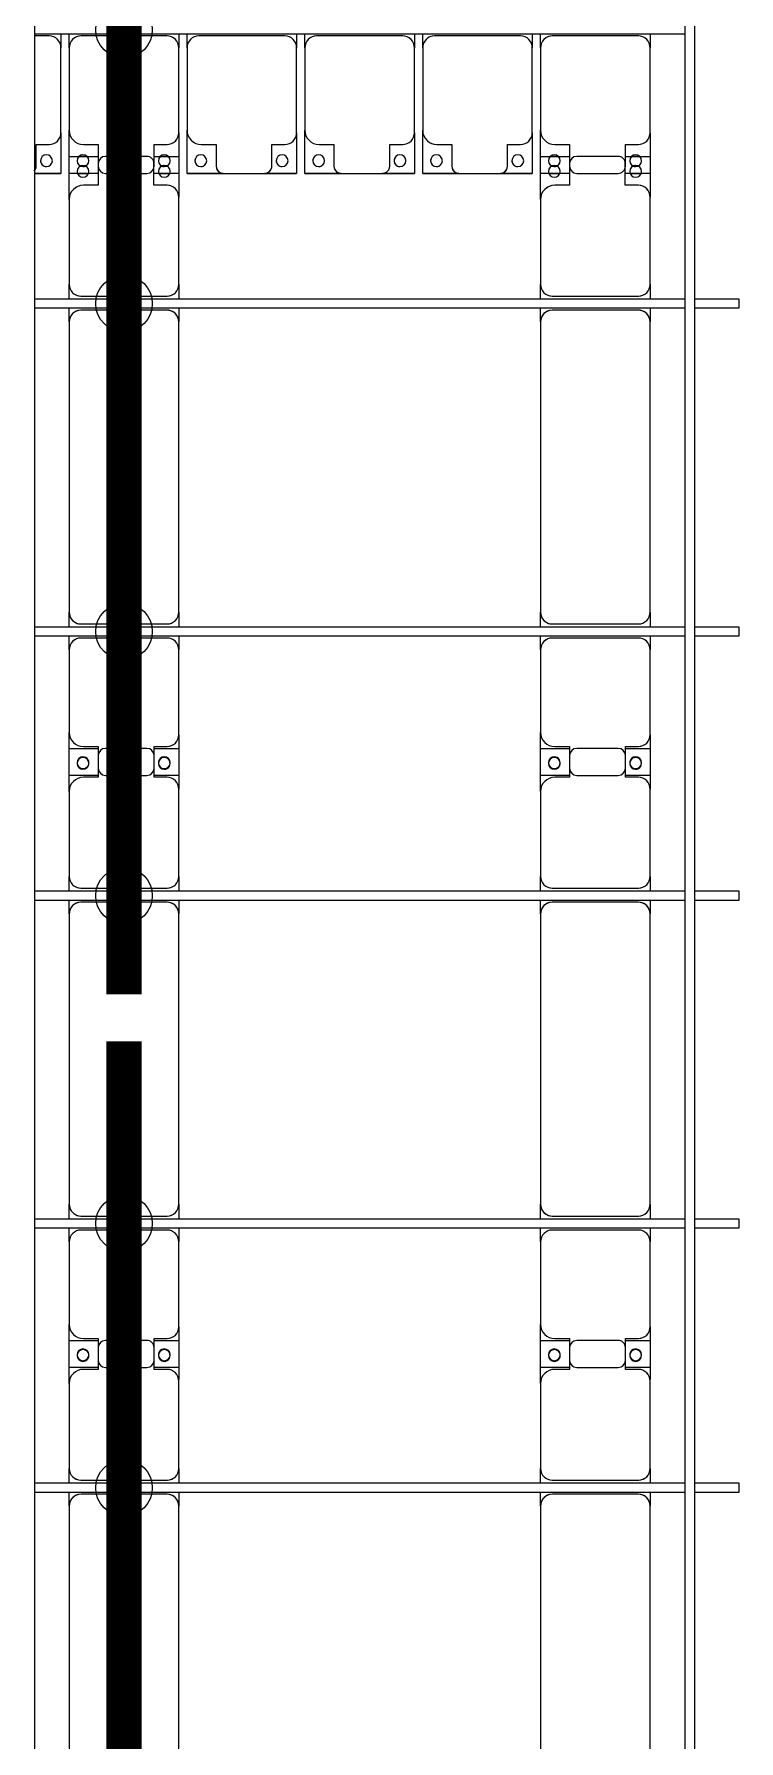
# Model space of a CAD drawing. Header units: millimetres. Extents: x -496478 to -186190, y -204059 to -87354.
# Drawn here: x -293122 to -290132, y -177363 to -170127 of the extents above; entities that cross this region are included whole.
import ezdxf

# ---------------------------------------------------------------- set-up
doc = ezdxf.new("R2010")
doc.units = ezdxf.units.MM
for name, color, linetype, lineweight in [('A-DETL-MBND', 5, 'Continuous', 9), ('A-GENM', 13, 'Continuous', 9), ('S-BEAM', 12, 'Continuous', 9)]:
    doc.layers.add(name, color=color, linetype=linetype, lineweight=lineweight)
doc.layers.add('GC-HOP 40x60 GIA CUONG', color=1, linetype='Continuous')

# ---------------------------------------------------------------- blocks, each defined once
blk = doc.blocks.new('Dải phao đi lại kèm đỡ invester - DẢI PHAO ĐI LẠI-18893-BỐ TRÍ KHUNG KẾT CẤU BÈ PIN 01')
at = {"layer": 'A-DETL-MBND', "color": 8}
for p, q in [((145723.4, -722), (145723.4, -779.7)), ((145758.4, -779.7), (145758.4, -722)), ((146223.4, -722), (146223.4, -779.7)), ((146258.4, -779.7), (146258.4, -722)), ((146723.4, -722), (146723.4, -779.7)), ((146758.4, -779.7), (146758.4, -722)), ((147223.4, -722), (147223.4, -779.7)), ((147258.4, -779.7), (147258.4, -722)), ((147723.4, -722), (147723.4, -779.7)), ((147758.4, -779.7), (147758.4, -722)), ((148223.4, -722), (148223.4, -779.7)), ((145673.4, -729.7), (145611.5, -729.7)), ((145723.4, -1139.7), (145723.4, -779.7)), ((145758.4, -779.7), (145758.4, -1129.7)), ((146173.4, -729.7), (145808.4, -729.7)), ((146223.4, -1139.7), (146223.4, -779.7)), ((146258.4, -779.7), (146258.4, -1129.7)), ((146673.4, -729.7), (146308.4, -729.7)), ((146723.4, -1139.7), (146723.4, -779.7)), ((146758.4, -779.7), (146758.4, -1129.7)), ((147173.4, -729.7), (146808.4, -729.7)), ((147223.4, -1139.7), (147223.4, -779.7)), ((147258.4, -779.7), (147258.4, -1129.7)), ((147673.4, -729.7), (147308.4, -729.7)), ((147723.4, -1139.7), (147723.4, -779.7)), ((147758.4, -779.7), (147758.4, -1129.7)), ((148173.4, -729.7), (147808.4, -729.7)), ((148223.4, -1139.7), (148223.4, -779.7)), ((145723.4, -1139.7), (145723.4, -1312.2)), ((145758.4, -1312.2), (145758.4, -1129.7)), ((146223.4, -1139.7), (146223.4, -1312.2)), ((146258.4, -1312.2), (146258.4, -1129.7)), ((146723.4, -1139.7), (146723.4, -1312.2)), ((146758.4, -1312.2), (146758.4, -1129.7)), ((147223.4, -1139.7), (147223.4, -1312.2)), ((147258.4, -1312.2), (147258.4, -1129.7)), ((147723.4, -1139.7), (147723.4, -1312.2)), ((147758.4, -1312.2), (147758.4, -1129.7)), ((148223.4, -1139.7), (148223.4, -1312.2)), ((145618.2, -1282.2), (145618.2, -1189.7)), ((145618.2, -1189.7), (145673.4, -1189.7)), ((145818.4, -1189.7), (145881.8, -1189.7)), ((145881.8, -1189.7), (145881.8, -1282.2)), ((146118.2, -1282.2), (146118.2, -1189.7)), ((146118.2, -1189.7), (146173.4, -1189.7)), ((146318.4, -1189.7), (146381.8, -1189.7)), ((146381.8, -1189.7), (146381.8, -1282.2)), ((146618.2, -1282.2), (146618.2, -1189.7)), ((146618.2, -1189.7), (146673.4, -1189.7)), ((146818.4, -1189.7), (146881.8, -1189.7)), ((146881.8, -1189.7), (146881.8, -1282.2)), ((147118.2, -1282.2), (147118.2, -1189.7)), ((147118.2, -1189.7), (147173.4, -1189.7)), ((147318.4, -1189.7), (147381.8, -1189.7)), ((147381.8, -1189.7), (147381.8, -1282.2)), ((147618.2, -1282.2), (147618.2, -1189.7)), ((147618.2, -1189.7), (147673.4, -1189.7)), ((147818.4, -1189.7), (147881.8, -1189.7)), ((147881.8, -1189.7), (147881.8, -1282.2)), ((148118.2, -1282.2), (148118.2, -1189.7)), ((148118.2, -1189.7), (148173.4, -1189.7)), ((145723.4, -1312.2), (145611.5, -1312.2)), ((145611.5, -1312.2), (145723.4, -1312.2)), ((145881.8, -1312.2), (145758.4, -1312.2)), ((145792.1, -1312.2), (145840.2, -1312.2)), ((145911.8, -1312.2), (146088.2, -1312.2)), ((146223.4, -1312.2), (146118.2, -1312.2)), ((146138.5, -1312.2), (146186.6, -1312.2)), ((146411.8, -1312.2), (146258.4, -1312.2)), ((146258.4, -1312.2), (146411.8, -1312.2)), ((146411.8, -1312.2), (146588.2, -1312.2)), ((146723.4, -1312.2), (146588.2, -1312.2)), ((146588.2, -1312.2), (146723.4, -1312.2)), ((146911.8, -1312.2), (146758.4, -1312.2)), ((146758.4, -1312.2), (146911.8, -1312.2)), ((146911.8, -1312.2), (147088.2, -1312.2)), ((147223.4, -1312.2), (147088.2, -1312.2)), ((147088.2, -1312.2), (147223.4, -1312.2)), ((147411.8, -1312.2), (147258.4, -1312.2)), ((147258.4, -1312.2), (147411.8, -1312.2)), ((147411.8, -1312.2), (147588.2, -1312.2)), ((147723.4, -1312.2), (147588.2, -1312.2)), ((147588.2, -1312.2), (147723.4, -1312.2)), ((147881.8, -1312.2), (147758.4, -1312.2)), ((147792.1, -1312.2), (147840.2, -1312.2)), ((147911.8, -1312.2), (148088.2, -1312.2)), ((148223.4, -1312.2), (148118.2, -1312.2)), ((148138.5, -1312.2), (148186.6, -1312.2))]:
    blk.add_line(p, q, dxfattribs=at)
for centre, radius, start, end in [((145673.4, -779.7), 50, 0, 90), ((145673.4, -779.7), 50, 45, 90), ((145808.4, -779.7), 50, 90, 180), ((145808.4, -779.7), 50, 90, 135), ((146173.4, -779.7), 50, 360, 90), ((146173.4, -779.7), 50, 45, 90), ((146308.4, -779.7), 50, 90, 180), ((146308.4, -779.7), 50, 90, 135), ((146673.4, -779.7), 50, 360, 90), ((146673.4, -779.7), 50, 45, 90), ((146808.4, -779.7), 50, 90, 180), ((146808.4, -779.7), 50, 90, 135), ((147173.4, -779.7), 50, 360, 90), ((147173.4, -779.7), 50, 45, 90), ((147308.4, -779.7), 50, 90, 180), ((147308.4, -779.7), 50, 90, 126.11872), ((147673.4, -779.7), 50, 0, 90), ((147673.4, -779.7), 50, 45, 90), ((147808.4, -779.7), 50, 90, 180), ((147808.4, -779.7), 50, 90, 135), ((148173.4, -779.7), 50, 360, 90), ((148173.4, -779.7), 50, 45, 90), ((145673.4, -1139.7), 50, 270, 0), ((145818.4, -1129.7), 60, 180, 270), ((146173.4, -1139.7), 50, 270, 0), ((146318.4, -1129.7), 60, 180, 270), ((146673.4, -1139.7), 50, 270, 0), ((146818.4, -1129.7), 60, 180, 270), ((147173.4, -1139.7), 50, 270, 0), ((147318.4, -1129.7), 60, 180, 270), ((147673.4, -1139.7), 50, 270, 360), ((147818.4, -1129.7), 60, 180, 270), ((148173.4, -1139.7), 50, 270, 0), ((145673.4, -1139.7), 50, 270, 315), ((145818.4, -1129.7), 60, 225, 270), ((146173.4, -1139.7), 50, 270, 315), ((146318.4, -1129.7), 60, 225, 270), ((146673.4, -1139.7), 50, 270, 315), ((146818.4, -1129.7), 60, 225, 270), ((147173.4, -1139.7), 50, 270, 315), ((147318.4, -1129.7), 60, 228.85858, 270), ((147673.4, -1139.7), 50, 270, 315), ((147818.4, -1129.7), 60, 225, 270), ((148173.4, -1139.7), 50, 270, 315), ((145588.2, -1282.2), 30, 315, 0), ((145588.2, -1282.2), 30, 315, 345), ((145588.2, -1282.2), 30, 315, 330), ((145588.2, -1282.2), 30, 315, 330), ((145661.8, -1258.6), 25, 90, 270), ((145661.8, -1258.6), 25, 165, 270), ((145661.8, -1258.6), 25, 270, 90), ((145661.8, -1258.6), 25, 360, 15), ((145816.8, -1258.6), 25, 90, 270), ((145816.8, -1258.6), 25, 270, 90), ((145816.8, -1258.6), 25, 270, 285), ((145911.8, -1282.2), 30, 180, 270), ((146088.2, -1282.2), 30, 270, 360), ((146161.8, -1258.6), 25, 90, 270), ((146161.8, -1258.6), 25, 255, 270), ((146161.8, -1258.6), 25, 270, 90), ((146316.8, -1258.6), 25, 90, 270), ((146316.8, -1258.6), 25, 165, 180), ((146316.8, -1258.6), 25, 270, 90), ((146316.8, -1258.6), 25, 270, 285), ((146411.8, -1282.2), 30, 180, 270), ((146411.8, -1282.2), 30, 195, 270), ((146588.2, -1282.2), 30, 270, 0), ((146588.2, -1282.2), 30, 270, 345), ((146588.2, -1282.2), 30, 315, 330), ((146588.2, -1282.2), 30, 315, 330), ((146661.8, -1258.6), 25, 90, 270), ((146661.8, -1258.6), 25, 165, 270), ((146661.8, -1258.6), 25, 270, 90), ((146661.8, -1258.6), 25, 0, 15), ((146816.8, -1258.6), 25, 90, 270), ((146816.8, -1258.6), 25, 165, 180), ((146816.8, -1258.6), 25, 270, 90), ((146816.8, -1258.6), 25, 270, 285), ((146911.8, -1282.2), 30, 180, 270), ((146911.8, -1282.2), 30, 195, 270), ((147088.2, -1282.2), 30, 270, 0), ((147088.2, -1282.2), 30, 270, 345), ((147088.2, -1282.2), 30, 315, 330), ((147088.2, -1282.2), 30, 315, 330), ((147161.8, -1258.6), 25, 90, 270), ((147161.8, -1258.6), 25, 165, 270), ((147161.8, -1258.6), 25, 270, 90), ((147161.8, -1258.6), 25, 0, 15), ((147316.8, -1258.6), 25, 90, 270), ((147316.8, -1258.6), 25, 165, 180), ((147316.8, -1258.6), 25, 270, 90), ((147316.8, -1258.6), 25, 270, 285), ((147411.8, -1282.2), 30, 180, 270), ((147411.8, -1282.2), 30, 195, 270), ((147588.2, -1282.2), 30, 270, 360), ((147588.2, -1282.2), 30, 270, 345), ((147588.2, -1282.2), 30, 315, 330), ((147588.2, -1282.2), 30, 315, 330), ((147661.8, -1258.6), 25, 90, 270), ((147661.8, -1258.6), 25, 165, 270), ((147661.8, -1258.6), 25, 270, 90), ((147661.8, -1258.6), 25, 360, 15), ((147816.8, -1258.6), 25, 90, 270), ((147816.8, -1258.6), 25, 270, 90), ((147816.8, -1258.6), 25, 270, 285), ((147911.8, -1282.2), 30, 180, 270), ((148088.2, -1282.2), 30, 270, 0), ((148161.8, -1258.6), 25, 90, 270), ((148161.8, -1258.6), 25, 255, 270), ((148161.8, -1258.6), 25, 270, 90), ((146411.8, -1282.2), 30, 255, 270), ((146411.8, -1282.2), 30, 255, 270), ((146588.2, -1282.2), 30, 270, 285), ((146588.2, -1282.2), 30, 270, 285), ((146911.8, -1282.2), 30, 255, 270), ((146911.8, -1282.2), 30, 255, 270), ((147088.2, -1282.2), 30, 270, 285), ((147088.2, -1282.2), 30, 270, 285), ((147411.8, -1282.2), 30, 255, 270), ((147411.8, -1282.2), 30, 255, 270), ((147588.2, -1282.2), 30, 270, 285), ((147588.2, -1282.2), 30, 270, 285)]:
    blk.add_arc(centre, radius, start, end, dxfattribs=at)
blk = doc.blocks.new('Dầm C52 - Dầm C52-V86-BỐ TRÍ KHUNG KẾT CẤU BÈ PIN 01')
at = {"layer": 'S-BEAM', "color": 1}
blk.add_line((-99482.3, 20), (-96722.3, 20), dxfattribs=at)
blk = doc.blocks.new('Dầm C52 - Dầm C52-24761-BỐ TRÍ KHUNG KẾT CẤU BÈ PIN 01')
at = {"layer": 'S-BEAM', "color": 1}
for p, q in [((-20588.5, -20), (-20588.5, 20)), ((-20588.5, 20), (-20400, 20)), ((-20360, 20), (-17600, 20)), ((-20400, -20), (-20588.5, -20)), ((-17600, -20), (-20360, -20))]:
    blk.add_line(p, q, dxfattribs=at)
blk = doc.blocks.new('Dai phao do pin - DẢI PHAO ĐỠ PIN-V94-BỐ TRÍ KHUNG KẾT CẤU BÈ PIN 01')
at = {"layer": 'A-DETL-MBND', "color": 8}
for p, q in [((10650.3, 241.6), (9419.7, 241.6)), ((10650.3, 241.6), (10708, 241.6)), ((10748, 241.6), (10809.7, 241.6)), ((11169.7, 241.6), (10809.7, 241.6)), ((11169.7, 241.6), (11352.2, 241.6)), ((11237.8, 241.6), (11420.3, 241.6)), ((11237.8, 118.2), (11237.8, 241.6)), ((11352.2, 241.6), (11352.2, 118.2)), ((11770.3, 241.6), (11420.3, 241.6)), ((11770.3, 241.6), (11828, 241.6)), ((11868, 241.6), (11929.7, 241.6)), ((13160.3, 241.6), (11929.7, 241.6)), ((13160.3, 241.6), (13218, 241.6)), ((13258, 241.6), (13319, 241.6)), ((13679.7, 241.6), (13319.7, 241.6)), ((13679.7, 241.6), (13862.2, 241.6)), ((13747.8, 241.6), (13930.3, 241.6)), ((13747.8, 118.2), (13747.8, 241.6)), ((13862.2, 241.6), (13862.2, 118.2)), ((14280.3, 241.6), (13930.3, 241.6)), ((14280.3, 241.6), (14338, 241.6)), ((14378, 241.6), (14439.7, 241.6)), ((15670.3, 241.6), (14439.7, 241.6)), ((15670.3, 241.6), (15728, 241.6)), ((15768, 241.6), (15829.7, 241.6)), ((16189.7, 241.6), (15829.7, 241.6)), ((16189.7, 241.6), (16372.2, 241.6)), ((16372.2, 241.6), (16372.2, 118.2)), ((10700.3, -173.4), (10700.3, 191.6)), ((10759.7, 191.6), (10759.7, -173.4)), ((11229.7, 118.2), (11229.7, 181.6)), ((11360.3, 181.6), (11360.3, 118.2)), ((11820.3, -173.4), (11820.3, 191.6)), ((11879.7, 191.6), (11879.7, -173.4)), ((13210.3, -173.4), (13210.3, 191.6)), ((13269.7, 191.6), (13269.7, -173.4)), ((13739.7, 118.2), (13739.7, 181.6)), ((13870.3, 181.6), (13870.3, 118.2)), ((14330.3, -173.4), (14330.3, 191.6)), ((14389.7, 191.6), (14389.7, -173.4)), ((15720.3, -173.4), (15720.3, 191.6)), ((15779.7, 191.6), (15779.7, -173.4)), ((16249.7, 118.2), (16249.7, 181.6)), ((16372.2, 166.5), (16372.2, 201)), ((11322.2, 118.2), (11229.7, 118.2)), ((11237.8, 88.2), (11237.8, -88.2)), ((11360.3, 118.2), (11267.8, 118.2)), ((11352.2, -88.2), (11352.2, 88.2)), ((13832.2, 118.2), (13739.7, 118.2)), ((13747.8, 88.2), (13747.8, -88.2)), ((13870.3, 118.2), (13777.8, 118.2)), ((13862.2, -88.2), (13862.2, 88.2)), ((16342.2, 118.2), (16249.7, 118.2)), ((16372.2, -88.2), (16372.2, 88.2)), ((11229.7, -173.4), (11229.7, -118.2)), ((11229.7, -118.2), (11322.2, -118.2)), ((11237.8, -223.4), (11237.8, -118.2)), ((11267.8, -118.2), (11360.3, -118.2)), ((11352.2, -118.2), (11352.2, -223.4)), ((11360.3, -118.2), (11360.3, -173.4)), ((13739.7, -173.4), (13739.7, -118.2)), ((13739.7, -118.2), (13832.2, -118.2)), ((13747.8, -223.4), (13747.8, -118.2)), ((13777.8, -118.2), (13870.3, -118.2)), ((13862.2, -118.2), (13862.2, -223.4)), ((13870.3, -118.2), (13870.3, -173.4)), ((16249.7, -173.4), (16249.7, -118.2)), ((16249.7, -118.2), (16342.2, -118.2)), ((16372.2, -118.2), (16372.2, -223.4)), ((16372.2, -179.7), (16372.2, -143.8)), ((9419.7, -223.4), (10650.3, -223.4)), ((10708, -223.4), (10650.3, -223.4)), ((10809.7, -223.4), (10748, -223.4)), ((10809.7, -223.4), (11179.7, -223.4)), ((11352.2, -223.4), (11186.4, -223.4)), ((11410.3, -223.4), (11237.8, -223.4)), ((11410.3, -223.4), (11770.3, -223.4)), ((11828, -223.4), (11770.3, -223.4)), ((11929.7, -223.4), (11868, -223.4)), ((11929.7, -223.4), (13160.3, -223.4)), ((13218, -223.4), (13160.3, -223.4)), ((13319, -223.4), (13258, -223.4)), ((13319.7, -223.4), (13689.7, -223.4)), ((13862.2, -223.4), (13689.7, -223.4)), ((13920.3, -223.4), (13747.8, -223.4)), ((13920.3, -223.4), (14280.3, -223.4)), ((14338, -223.4), (14280.3, -223.4)), ((14439.7, -223.4), (14378, -223.4)), ((14439.7, -223.4), (15670.3, -223.4)), ((15728, -223.4), (15670.3, -223.4)), ((15829.7, -223.4), (15768, -223.4)), ((15829.7, -223.4), (16199.7, -223.4)), ((16372.2, -223.4), (16199.7, -223.4))]:
    blk.add_line(p, q, dxfattribs=at)
for centre, radius, start, end in [((10650.3, 191.6), 50, 360, 90), ((10650.3, 191.6), 50, 15, 90), ((10809.7, 191.6), 50, 90, 180), ((10809.7, 191.6), 50, 135, 178.17519), ((11169.7, 181.6), 60, 0, 90), ((11169.7, 181.6), 60, 0, 45), ((11420.3, 181.6), 60, 90, 180), ((11420.3, 181.6), 60, 135, 180), ((11770.3, 191.6), 50, 0, 90), ((11770.3, 191.6), 50, 0, 45), ((11929.7, 191.6), 50, 90, 180), ((11929.7, 191.6), 50, 105, 180), ((13160.3, 191.6), 50, 0, 90), ((13160.3, 191.6), 50, 15, 90), ((13319.7, 191.6), 50, 90, 180), ((13319.7, 191.6), 50, 135, 180), ((13679.7, 181.6), 60, 0, 90), ((13679.7, 181.6), 60, 0, 45), ((13930.3, 181.6), 60, 90, 180), ((13930.3, 181.6), 60, 135, 180), ((14280.3, 191.6), 50, 360, 90), ((14280.3, 191.6), 50, 360, 45), ((14439.7, 191.6), 50, 90, 180), ((14439.7, 191.6), 50, 105, 180), ((15670.3, 191.6), 50, 0, 90), ((15670.3, 191.6), 50, 15, 90), ((15829.7, 191.6), 50, 90, 180), ((15829.7, 191.6), 50, 135, 180), ((16189.7, 181.6), 60, 360, 90), ((16189.7, 181.6), 60, 360, 45), ((11288.6, 183.2), 25, 0, 180), ((11288.6, 183.2), 25, 180, 0), ((11291.4, 183.2), 25, 360, 180), ((11291.4, 183.2), 25, 180, 360), ((11291.4, 183.2), 25, 180, 195), ((13798.6, 183.2), 25, 0, 180), ((13798.6, 183.2), 25, 180, 360), ((13801.4, 183.2), 25, 360, 180), ((13801.4, 183.2), 25, 180, 0), ((13801.4, 183.2), 25, 180, 195), ((16308.6, 183.2), 25, 0, 180), ((16308.6, 183.2), 25, 180, 360), ((11267.8, 88.2), 30, 90, 180), ((11322.2, 88.2), 30, 0, 90), ((13777.8, 88.2), 30, 90, 180), ((13832.2, 88.2), 30, 0, 90), ((16342.2, 88.2), 30, 360, 90), ((11267.8, -88.2), 30, 180, 270), ((11288.6, -161.8), 25, 0, 180), ((11291.4, -161.8), 25, 360, 180), ((11291.4, -161.8), 25, 120, 180), ((11291.4, -161.8), 25, 75, 105), ((11288.6, -161.8), 25, 75, 90), ((11288.6, -161.8), 25, 30, 45), ((11322.2, -88.2), 30, 270, 0), ((13777.8, -88.2), 30, 180, 270), ((13798.6, -161.8), 25, 0, 180), ((13801.4, -161.8), 25, 360, 180), ((13801.4, -161.8), 25, 120, 180), ((13801.4, -161.8), 25, 75, 105), ((13798.6, -161.8), 25, 75, 90), ((13798.6, -161.8), 25, 30, 45), ((13832.2, -88.2), 30, 270, 360), ((16308.6, -161.8), 25, 0, 180), ((16308.6, -161.8), 25, 30, 45), ((16342.2, -88.2), 30, 270, 0), ((10650.3, -173.4), 50, 270, 360), ((10650.3, -173.4), 50, 285, 360), ((10809.7, -173.4), 50, 180, 270), ((10809.7, -173.4), 50, 181.7819, 225), ((11179.7, -173.4), 50, 270, 360), ((11179.7, -173.4), 50, 315, 360), ((11288.6, -161.8), 25, 180, 0), ((11291.4, -161.8), 25, 180, 360), ((11288.6, -161.8), 25, 0, 15), ((11410.3, -173.4), 50, 180, 270), ((11410.3, -173.4), 50, 180, 225), ((11770.3, -173.4), 50, 270, 360), ((11770.3, -173.4), 50, 315, 360), ((11929.7, -173.4), 50, 180, 270), ((11929.7, -173.4), 50, 180, 270), ((13160.3, -173.4), 50, 270, 0), ((13160.3, -173.4), 50, 285, 360), ((13319.7, -173.4), 50, 180, 270), ((13319.7, -173.4), 50, 180, 225), ((13689.7, -173.4), 50, 270, 0), ((13689.7, -173.4), 50, 315, 0), ((13798.6, -161.8), 25, 180, 0), ((13801.4, -161.8), 25, 180, 360), ((13798.6, -161.8), 25, 360, 15), ((13920.3, -173.4), 50, 180, 270), ((13920.3, -173.4), 50, 180, 225), ((14280.3, -173.4), 50, 270, 0), ((14280.3, -173.4), 50, 315, 360), ((14439.7, -173.4), 50, 180, 270), ((14439.7, -173.4), 50, 180, 270), ((15670.3, -173.4), 50, 270, 0), ((15670.3, -173.4), 50, 285, 360), ((15829.7, -173.4), 50, 180, 270), ((15829.7, -173.4), 50, 180, 225), ((16199.7, -173.4), 50, 270, 360), ((16199.7, -173.4), 50, 315, 360), ((16308.6, -161.8), 25, 180, 360), ((16308.6, -161.8), 25, 0, 15)]:
    blk.add_arc(centre, radius, start, end, dxfattribs=at)
blk = doc.blocks.new('Dai phao do pin - DẢI PHAO ĐỠ PIN-V95-BỐ TRÍ KHUNG KẾT CẤU BÈ PIN 01')
at = {"layer": 'A-DETL-MBND', "color": 8}
for p, q in [((10650.3, 241.6), (9419.7, 241.6)), ((10650.3, 241.6), (10708, 241.6)), ((10748, 241.6), (10809.7, 241.6)), ((11169.7, 241.6), (10809.7, 241.6)), ((11169.7, 241.6), (11352.2, 241.6)), ((11237.8, 241.6), (11420.3, 241.6)), ((11237.8, 118.2), (11237.8, 241.6)), ((11352.2, 241.6), (11352.2, 118.2)), ((11770.3, 241.6), (11420.3, 241.6)), ((11770.3, 241.6), (11828, 241.6)), ((11868, 241.6), (11929.7, 241.6)), ((13160.3, 241.6), (11929.7, 241.6)), ((13160.3, 241.6), (13218, 241.6)), ((13258, 241.6), (13319, 241.6)), ((13679.7, 241.6), (13319.7, 241.6)), ((13679.7, 241.6), (13862.2, 241.6)), ((13747.8, 241.6), (13930.3, 241.6)), ((13747.8, 118.2), (13747.8, 241.6)), ((13862.2, 241.6), (13862.2, 118.2)), ((14280.3, 241.6), (13930.3, 241.6)), ((14280.3, 241.6), (14338, 241.6)), ((14378, 241.6), (14439.7, 241.6)), ((15670.3, 241.6), (14439.7, 241.6)), ((15670.3, 241.6), (15728, 241.6)), ((15768, 241.6), (15829.7, 241.6)), ((16189.7, 241.6), (15829.7, 241.6)), ((16189.7, 241.6), (16372.2, 241.6)), ((16372.2, 241.6), (16372.2, 118.2)), ((10700.3, -173.4), (10700.3, 191.6)), ((10759.7, 191.6), (10759.7, -173.4)), ((11229.7, 118.2), (11229.7, 181.6)), ((11360.3, 181.6), (11360.3, 118.2)), ((11820.3, -173.4), (11820.3, 191.6)), ((11879.7, 191.6), (11879.7, -173.4)), ((13210.3, -173.4), (13210.3, 191.6)), ((13269.7, 191.6), (13269.7, -173.4)), ((13739.7, 118.2), (13739.7, 181.6)), ((13870.3, 181.6), (13870.3, 118.2)), ((14330.3, -173.4), (14330.3, 191.6)), ((14389.7, 191.6), (14389.7, -173.4)), ((15720.3, -173.4), (15720.3, 191.6)), ((15779.7, 191.6), (15779.7, -173.4)), ((16249.7, 118.2), (16249.7, 181.6)), ((16372.2, 166.5), (16372.2, 201)), ((11322.2, 118.2), (11229.7, 118.2)), ((11237.8, 88.2), (11237.8, -88.2)), ((11360.3, 118.2), (11267.8, 118.2)), ((11352.2, -88.2), (11352.2, 88.2)), ((13832.2, 118.2), (13739.7, 118.2)), ((13747.8, 88.2), (13747.8, -88.2)), ((13870.3, 118.2), (13777.8, 118.2)), ((13862.2, -88.2), (13862.2, 88.2)), ((16342.2, 118.2), (16249.7, 118.2)), ((16372.2, -88.2), (16372.2, 88.2)), ((11229.7, -173.4), (11229.7, -118.2)), ((11229.7, -118.2), (11322.2, -118.2)), ((11237.8, -223.4), (11237.8, -118.2)), ((11267.8, -118.2), (11360.3, -118.2)), ((11352.2, -118.2), (11352.2, -223.4)), ((11360.3, -118.2), (11360.3, -173.4)), ((13739.7, -173.4), (13739.7, -118.2)), ((13739.7, -118.2), (13832.2, -118.2)), ((13747.8, -223.4), (13747.8, -118.2)), ((13777.8, -118.2), (13870.3, -118.2)), ((13862.2, -118.2), (13862.2, -223.4)), ((13870.3, -118.2), (13870.3, -173.4)), ((16249.7, -173.4), (16249.7, -118.2)), ((16249.7, -118.2), (16342.2, -118.2)), ((16372.2, -118.2), (16372.2, -223.4)), ((16372.2, -179.7), (16372.2, -143.8)), ((9419.7, -223.4), (10650.3, -223.4)), ((10708, -223.4), (10650.3, -223.4)), ((10809.7, -223.4), (10748, -223.4)), ((10809.7, -223.4), (11179.7, -223.4)), ((11352.2, -223.4), (11186.4, -223.4)), ((11410.3, -223.4), (11237.8, -223.4)), ((11410.3, -223.4), (11770.3, -223.4)), ((11828, -223.4), (11770.3, -223.4)), ((11929.7, -223.4), (11868, -223.4)), ((11929.7, -223.4), (13160.3, -223.4)), ((13218, -223.4), (13160.3, -223.4)), ((13319, -223.4), (13258, -223.4)), ((13319.7, -223.4), (13689.7, -223.4)), ((13862.2, -223.4), (13689.7, -223.4)), ((13920.3, -223.4), (13747.8, -223.4)), ((13920.3, -223.4), (14280.3, -223.4)), ((14338, -223.4), (14280.3, -223.4)), ((14439.7, -223.4), (14378, -223.4)), ((14439.7, -223.4), (15670.3, -223.4)), ((15728, -223.4), (15670.3, -223.4)), ((15829.7, -223.4), (15768, -223.4)), ((15829.7, -223.4), (16199.7, -223.4)), ((16372.2, -223.4), (16199.7, -223.4))]:
    blk.add_line(p, q, dxfattribs=at)
for centre, radius, start, end in [((10650.3, 191.6), 50, 360, 90), ((10650.3, 191.6), 50, 15, 90), ((10809.7, 191.6), 50, 90, 180), ((10809.7, 191.6), 50, 135, 178.40835), ((11169.7, 181.6), 60, 0, 90), ((11169.7, 181.6), 60, 0, 45), ((11420.3, 181.6), 60, 90, 180), ((11420.3, 181.6), 60, 135, 180), ((11770.3, 191.6), 50, 0, 90), ((11770.3, 191.6), 50, 0, 45), ((11929.7, 191.6), 50, 90, 180), ((11929.7, 191.6), 50, 105, 180), ((13160.3, 191.6), 50, 0, 90), ((13160.3, 191.6), 50, 15, 90), ((13319.7, 191.6), 50, 90, 180), ((13319.7, 191.6), 50, 135, 180), ((13679.7, 181.6), 60, 0, 90), ((13679.7, 181.6), 60, 0, 45), ((13930.3, 181.6), 60, 90, 180), ((13930.3, 181.6), 60, 135, 180), ((14280.3, 191.6), 50, 360, 90), ((14280.3, 191.6), 50, 360, 45), ((14439.7, 191.6), 50, 90, 180), ((14439.7, 191.6), 50, 105, 180), ((15670.3, 191.6), 50, 0, 90), ((15670.3, 191.6), 50, 15, 90), ((15829.7, 191.6), 50, 90, 180), ((15829.7, 191.6), 50, 135, 180), ((16189.7, 181.6), 60, 360, 90), ((16189.7, 181.6), 60, 360, 45), ((11288.6, 183.2), 25, 0, 180), ((11288.6, 183.2), 25, 180, 0), ((11291.4, 183.2), 25, 360, 180), ((11291.4, 183.2), 25, 180, 360), ((11291.4, 183.2), 25, 180, 195), ((13798.6, 183.2), 25, 0, 180), ((13798.6, 183.2), 25, 180, 360), ((13801.4, 183.2), 25, 360, 180), ((13801.4, 183.2), 25, 180, 0), ((13801.4, 183.2), 25, 180, 195), ((16308.6, 183.2), 25, 0, 180), ((16308.6, 183.2), 25, 180, 360), ((11267.8, 88.2), 30, 90, 180), ((11322.2, 88.2), 30, 0, 90), ((13777.8, 88.2), 30, 90, 180), ((13832.2, 88.2), 30, 0, 90), ((16342.2, 88.2), 30, 360, 90), ((11267.8, -88.2), 30, 180, 270), ((11288.6, -161.8), 25, 0, 180), ((11291.4, -161.8), 25, 360, 180), ((11291.4, -161.8), 25, 120, 180), ((11291.4, -161.8), 25, 75, 105), ((11288.6, -161.8), 25, 75, 90), ((11288.6, -161.8), 25, 30, 45), ((11322.2, -88.2), 30, 270, 0), ((13777.8, -88.2), 30, 180, 270), ((13798.6, -161.8), 25, 0, 180), ((13801.4, -161.8), 25, 360, 180), ((13801.4, -161.8), 25, 120, 180), ((13801.4, -161.8), 25, 75, 105), ((13798.6, -161.8), 25, 75, 90), ((13798.6, -161.8), 25, 30, 45), ((13832.2, -88.2), 30, 270, 360), ((16308.6, -161.8), 25, 0, 180), ((16308.6, -161.8), 25, 30, 45), ((16342.2, -88.2), 30, 270, 0), ((10650.3, -173.4), 50, 270, 360), ((10650.3, -173.4), 50, 285, 360), ((10809.7, -173.4), 50, 180, 270), ((10809.7, -173.4), 50, 181.54878, 225), ((11179.7, -173.4), 50, 270, 360), ((11179.7, -173.4), 50, 315, 360), ((11288.6, -161.8), 25, 180, 0), ((11291.4, -161.8), 25, 180, 360), ((11288.6, -161.8), 25, 0, 15), ((11410.3, -173.4), 50, 180, 270), ((11410.3, -173.4), 50, 180, 225), ((11770.3, -173.4), 50, 270, 360), ((11770.3, -173.4), 50, 315, 360), ((11929.7, -173.4), 50, 180, 270), ((11929.7, -173.4), 50, 180, 270), ((13160.3, -173.4), 50, 270, 0), ((13160.3, -173.4), 50, 285, 360), ((13319.7, -173.4), 50, 180, 270), ((13319.7, -173.4), 50, 180, 225), ((13689.7, -173.4), 50, 270, 0), ((13689.7, -173.4), 50, 315, 0), ((13798.6, -161.8), 25, 180, 0), ((13801.4, -161.8), 25, 180, 360), ((13798.6, -161.8), 25, 360, 15), ((13920.3, -173.4), 50, 180, 270), ((13920.3, -173.4), 50, 180, 225), ((14280.3, -173.4), 50, 270, 0), ((14280.3, -173.4), 50, 315, 360), ((14439.7, -173.4), 50, 180, 270), ((14439.7, -173.4), 50, 180, 270), ((15670.3, -173.4), 50, 270, 0), ((15670.3, -173.4), 50, 285, 360), ((15829.7, -173.4), 50, 180, 270), ((15829.7, -173.4), 50, 180, 225), ((16199.7, -173.4), 50, 270, 360), ((16199.7, -173.4), 50, 315, 360), ((16308.6, -161.8), 25, 180, 360), ((16308.6, -161.8), 25, 0, 15)]:
    blk.add_arc(centre, radius, start, end, dxfattribs=at)
blk = doc.blocks.new('Dầm C52 - Hộp 40x60-24824-BỐ TRÍ KHUNG KẾT CẤU BÈ PIN 01')
at = {"layer": 'S-BEAM', "color": 3, "lineweight": 25}
for p, q in [((-47216, 20), (47216, 20)), ((47216, -20), (-47216, -20))]:
    blk.add_line(p, q, dxfattribs=at)
blk = doc.blocks.new('HOBANMONG_BEPIN 1_rvt-1-BỐ TRÍ KHUNG KẾT CẤU BÈ PIN 01')
at = {"layer": 'A-GENM', "lineweight": 9}
for name, p, rotation in [('Dải phao đi lại kèm đỡ invester - DẢI PHAO ĐI LẠI-18893-BỐ TRÍ KHUNG KẾT CẤU BÈ PIN 01', (-438731.7, -169407.1), 0.0007586099545854), ('Dai phao do pin - DẢI PHAO ĐỠ PIN-V94-BỐ TRÍ KHUNG KẾT CẤU BÈ PIN 01', (-292731.5, -187017.5), 90.00075860989342), ('Dai phao do pin - DẢI PHAO ĐỠ PIN-V95-BỐ TRÍ KHUNG KẾT CẤU BÈ PIN 01', (-290731.5, -187017.5), 90.00075860989342)]:
    blk.add_blockref(name, p, dxfattribs=dict(at, rotation=rotation))
at = {"layer": 'S-BEAM', "lineweight": 9}
for name, p, rotation in [('Dầm C52 - Hộp 40x60-24824-BỐ TRÍ KHUNG KẾT CẤU BÈ PIN 01', (-293140.6, -142497.9), 90.00075860989166), ('Dầm C52 - Hộp 40x60-24824-BỐ TRÍ KHUNG KẾT CẤU BÈ PIN 01', (-290340.6, -142497.9), 90.00075860989166), ('Dầm C52 - Dầm C52-V86-BỐ TRÍ KHUNG KẾT CẤU BÈ PIN 01', (-389842.5, -170108.4), 180.0007586094741), ('Dầm C52 - Dầm C52-24761-BỐ TRÍ KHUNG KẾT CẤU BÈ PIN 01', (-310720.2, -171269.7), 180.0007586094741), ('Dầm C52 - Dầm C52-24761-BỐ TRÍ KHUNG KẾT CẤU BÈ PIN 01', (-310720.2, -172659.7), 180.0007586094741), ('Dầm C52 - Dầm C52-24761-BỐ TRÍ KHUNG KẾT CẤU BÈ PIN 01', (-310720.1, -173779.7), 180.0007586094741), ('Dầm C52 - Dầm C52-24761-BỐ TRÍ KHUNG KẾT CẤU BÈ PIN 01', (-310720.1, -175169.7), 180.0007586094741), ('Dầm C52 - Dầm C52-24761-BỐ TRÍ KHUNG KẾT CẤU BÈ PIN 01', (-310720.1, -176289.7), 180.0007586094741)]:
    blk.add_blockref(name, p, dxfattribs=dict(at, rotation=rotation))

msp = doc.modelspace()

# ---------------------------------------------------------------- linework, layer by layer
at = {"layer": 'GC-HOP 40x60 GIA CUONG', "const_width": 150}
for points in [[(-292740.7, -174197.2), (-292740.7, -160223.4)], [(-292740.7, -189397.2), (-292740.7, -174397.2)]]:
    msp.add_lwpolyline(points, dxfattribs=at)
at = {"layer": 'GC-HOP 40x60 GIA CUONG'}
for centre in [(-292740.7, -170108.4), (-292740.7, -171269.7), (-292740.7, -172659.7), (-292740.7, -173779.7), (-292740.7, -175169.7), (-292740.7, -176289.7)]:
    msp.add_circle(centre, 120, dxfattribs=at)

# ---------------------------------------------------------------- block references
at = {"lineweight": 5}
msp.add_blockref('HOBANMONG_BEPIN 1_rvt-1-BỐ TRÍ KHUNG KẾT CẤU BÈ PIN 01', (0, 0), dxfattribs=at)

doc.saveas('drawing.dxf')
